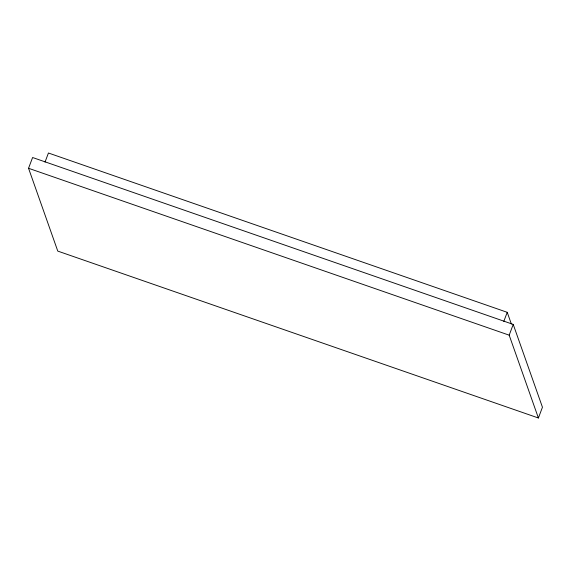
<?xml version="1.0" encoding="UTF-8"?>
<svg xmlns="http://www.w3.org/2000/svg" width="571" height="571" viewBox="0 0 571 571"><rect width="100%" height="100%" fill="white"/><g stroke="black" fill="none" stroke-linecap="round" stroke-linejoin="round"><path stroke-width="0.86" d="M28.55 168.281L32.597 157.51L513.229 324.407L542.45 407.223L538.403 417.993L57.771 251.097L28.55 168.281L509.182 335.17L538.403 417.993M45.016 162.121L48.442 153.007L507.226 312.316L511.359 324.035M503.8 321.423L507.226 312.316M509.182 335.17L513.229 324.407"/></g></svg>
